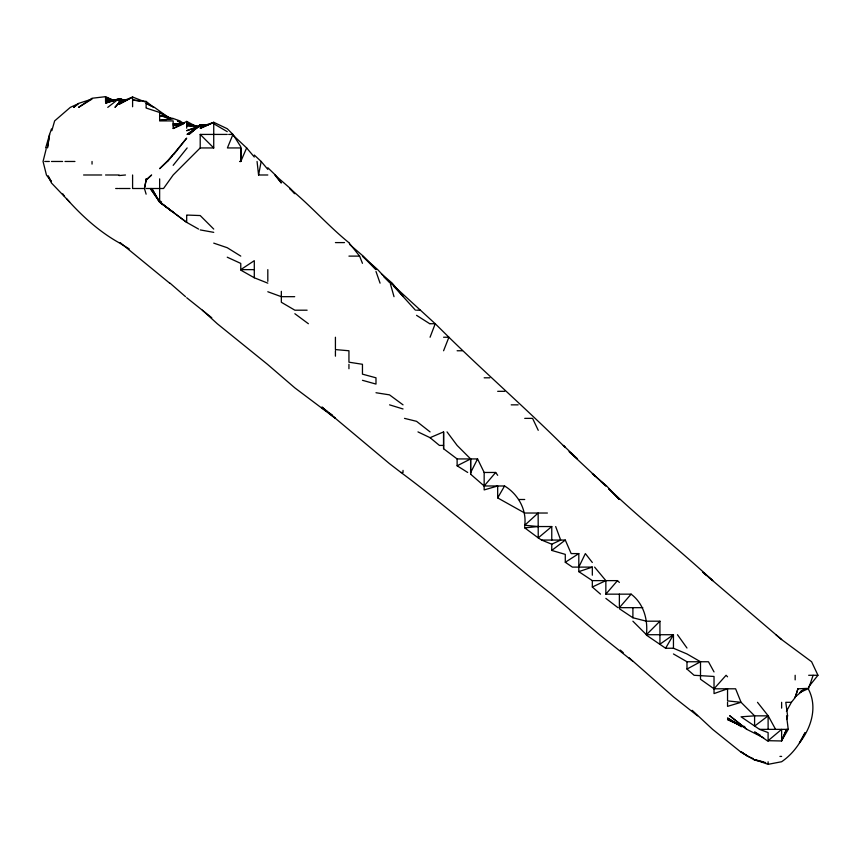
<?xml version="1.0" encoding="UTF-8"?>
<svg xmlns="http://www.w3.org/2000/svg" width="861" height="861" viewBox="0 0 861 861"><rect width="100%" height="100%" fill="white"/><g stroke="black" fill="none" stroke-linecap="round" stroke-linejoin="round"><path stroke-width="1.29" d="M233.148 135.285L246.644 147.941L240.768 161.47L239.702 161.47L240.768 161.427L241.274 147.941M551.761 540.062L551.761 526.545L538.243 526.545L524.726 525.253C526.878 509.658 517.848 493.891 504.557 485.981L484.162 485.981L470.633 474.196L470.633 458.935L457.116 445.417L447.031 431.899M547.392 513.027L524.726 513.027L497.68 497.906L497.68 485.981L484.162 489.92L484.162 472.463L477.564 458.935L457.116 458.935L443.587 448.732L443.587 431.899L430.07 437.679L417.972 431.899M267.814 174.987L258.58 174.987L261.174 161.47L254.296 155.045M46.128 149.168L43.05 161.47L46.44 174.987L51.466 181.736L48.259 176.107M786.631 719.527L787.589 715.846L785.792 702.318L791.399 702.318L795.155 697.55L797.932 688.8L808.673 688.337L813.128 675.282M51.821 130.7L54.641 120.906L70.301 107.377L78.512 103.632L73.648 107.377L78.512 103.406L92.041 99.069L78.512 107.377L92.041 98.262L105.559 96.669L113.448 100.35M795.155 697.55L797.932 688.8M51.466 128.956L49.572 134.424L47.441 147.941L49.604 134.424L45.676 147.941L46.44 147.941M430.07 337.243L435.225 323.725L390.872 283.161M443.587 350.761L448.904 337.243L435.225 323.725L430.07 323.725M781.627 740.977L781.627 729.364L768.109 740.686L781.627 740.977L786.502 729.364L781.627 740.632L788.235 729.364L786.534 715.846L787.589 715.846M578.807 567.108L585.362 553.591L592.325 562.491M470.709 472.463L477.564 458.935M786.427 711.337L791.399 702.318M497.68 497.906L504.557 485.981M646.417 635.138L665.607 648.236L673.453 634.718L646.417 634.718L632.9 621.19M187.149 147.941L173.169 165.334M808.673 686.863L817.95 675.282L811.611 661.754L781.627 639.562L703.415 572.716M173.933 154.302L186.686 138.147L167.421 161.47L159.64 168.691L172.34 156.099M484.162 485.981L495.688 472.463L497.68 475.315M167.4 161.47L173.169 154.732M619.371 608.727L632.9 617.767L646.417 621.19L659.935 621.19L646.417 634.718C648.085 619.554 643.684 603.626 631.124 594.155L605.853 594.155L617.498 580.626L619.371 582.456M642.801 607.672L619.371 607.672L631.124 594.155M122.768 101.792L119.076 102.76L114.965 107.377L119.076 102.394L132.594 97.132L119.076 104.256L132.594 97.013L144.896 101.856M665.607 648.236L673.453 648.236L686.981 653.951L700.499 661.754L700.499 679.243L714.027 688.8L726.092 675.282L727.545 676.8M227.25 134.424L200.204 134.424L200.204 147.941L173.169 174.987L163.525 188.505L146.122 188.505M524.726 525.253L538.147 513.027L538.243 537.888L541.634 540.062L551.761 544.206L560.672 540.062L555.679 526.545M551.761 526.545L538.243 537.888L524.726 527.847L524.726 526.545M200.204 125.082L189 134.424L200.204 124.823L206.349 125.308M795.155 696.947L805.143 688.8M107.743 107.377L119.076 98.606L125.222 100.382M592.325 575.202L592.325 567.108L572.382 567.108L565.29 562.265L565.29 554.376L551.761 550.437L565.29 540.062L571.166 553.591L578.807 553.591L578.807 571.639L592.325 580.626L617.498 580.626M227.25 257.202L240.768 263.423L240.768 269.633L254.296 260.679L254.296 277.769L267.814 283.161M193.639 130.119L187.074 134.424L200.204 124.91L200.204 126.761L207.576 125.006M195.824 128.687L199.106 126.535M565.29 562.265L578.807 553.591M800.698 691.329L804.034 689.435M775.589 729.364L768.216 715.846L754.591 715.846L741.063 702.318L727.545 700.897L727.545 688.8L714.027 693.589L714.027 676.466L694.095 675.282L686.981 669.051L700.499 661.754M159.64 120.906L173.169 120.906L173.169 128.515L186.686 121.401L195.695 126.18M457.116 458.935L457.116 465.79L470.633 458.935L470.633 474.196M600.504 594.155L592.325 587.019L605.853 580.626L594.607 567.108M240.768 146.725L232.954 134.424L227.25 128.73L213.732 122.284L200.204 128.364L212.495 123.005M799.858 692.416L808.102 688.8M173.169 128.515L181.768 124.759M200.204 125.577L186.686 130.689L198.977 126.718M123.995 100.425L119.076 98.606L105.559 103.126L119.076 99.187L105.559 101.62L105.559 96.669M578.807 571.639L592.325 567.108M200.204 126.761L213.732 122.466M119.076 102.534L122.768 101.63M207.576 124.899L200.204 126.535L205.122 125.964M183.006 123.693L173.169 125.76L184.232 123.188L173.169 124.414M146.122 108.034L159.64 112.468L159.64 120.443L173.169 118.506L179.927 120.906L183.791 123.597M159.64 120.443L173.169 118.506M105.559 101.62L112.931 100.64M524.726 527.847L538.243 526.545M125.491 174.987L119.076 175.569L119.076 174.987L105.559 174.987M116.622 100.027L105.559 100.931L112.931 101.114M207.576 125.168L200.204 125.405L203.896 125.545M739.836 724.962L727.545 719.548L741.063 725.866L727.545 718.02L741.063 726.566L744.754 726.458M228.703 134.424L232.954 134.424L227.412 147.941L240.768 147.941L240.768 161.47M200.204 147.941L213.732 147.941L213.732 122.284M44.74 161.47L49.335 161.47M51.466 161.47L62.595 161.47M64.995 161.47L74.939 161.47M83.582 174.987L101.663 174.987M115.675 188.505L118.387 188.505M119.076 188.505L130.022 188.505M335.424 242.598L344.497 242.598M348.942 256.115L359.597 256.115L362.459 263.326M240.768 269.633L254.296 269.633M294.699 296.679L281.332 296.679L267.814 291.75M307.119 310.197L294.86 310.197L281.332 302.265L281.332 291.33M416.552 310.197L420.254 310.197M443.587 337.243L448.904 337.243C487.165 374.589 527.406 409.847 565.29 447.548L563.352 445.417L577.505 458.935L569.993 452.423M457.116 350.761L462.249 350.761M484.162 377.807L489.812 377.807M497.68 391.325L504.707 391.325M511.197 404.853L518.15 404.853M524.726 418.371L532.572 418.371L538.243 430.317M443.587 445.417L439.422 445.417L430.07 437.679M202.389 310.197L217.263 323.725L267.437 364.289L294.86 387.891L335.424 418.371L321.906 407.059L389.506 463.659L400.957 472.463L403.034 472.463L403.034 470.386M484.162 472.463L495.688 472.463M518.699 499.498L524.726 499.498M541.634 540.062L565.29 540.062M673.453 653.962L686.981 661.754L708.463 661.754L714.027 671.914M808.673 675.282L817.95 675.282M714.027 688.8L735.606 688.8L741.063 702.318L727.545 706.354L727.545 702.318M768.109 729.364L768.109 715.846L754.591 726.124L754.591 715.846L741.063 716.804L759.52 729.364L788.235 729.364M779.948 756.41L781.627 756.41M125.222 100.522L119.076 100.425L125.222 100.909M200.204 126.104L186.686 125.609L191.605 126.115M186.686 215.046L200.204 215.551L213.732 229.069M170.047 118.592L154.442 107.377L146.122 103.331L153.689 107.377L146.122 101.415L132.594 99.951L139.977 101.254M179.314 124.361L173.169 123.65L179.314 124.436M375.988 392.734L389.506 394.865L403.034 404.853M200.204 229.909L213.732 232.352M126.449 100.35L119.076 98.983L123.995 100.263M109.25 100.188L105.559 99.445L112.931 100.436L105.559 97.465L114.158 100.468M765.655 762.566L754.591 760.102L741.063 752.223L712.628 729.364L692.179 710.336M173.169 118.614L159.64 115.439L169.477 118.463M404.509 418.371L416.552 421.33L430.07 431.899M196.523 126.05L186.686 123.489L194.059 126.266M763.19 761.834L754.591 759.585L768.109 764.331L781.627 761.737C792.088 754.602 799.847 744.205 805.035 732.743L799.428 742.892C811.137 728.115 817.702 707.387 808.673 689.65M362.459 380.304L375.988 384.081L375.988 377.807L362.459 374.158L362.459 364.289L348.942 362.19L348.942 350.761L335.424 349.588L335.424 337.243M389.581 404.853L403.034 408.975M213.732 243.125L227.25 247.72L240.768 256.115M759.52 729.364L768.109 732.571L768.109 741.321L754.591 731.968L760.22 735.251M748.015 756.41L741.063 751.771L748.015 756.41L753.493 758.692M763.599 737.802L746.853 729.364L729.837 715.846L746.853 729.364M119.076 98.606L122.456 100.22L119.076 98.574L119.076 102.76M183.242 123.704L177.506 120.906L183.242 123.844M170.909 118.409L159.64 112.468L166.41 116.687M198.557 229.069L186.686 222.375L159.64 202.034L150.341 188.505L159.64 201.851M240.768 270.117L254.296 277.769M213.732 123.747L227.25 131.658M129.215 248.883L118.796 242.598C98.821 231.351 81.72 215.756 66.545 198.708M457.116 465.79L467.695 472.463M416.552 315.341L429.736 323.725M321.906 407.996L327.105 411.493M329.182 412.903L332.303 415.002M161.631 202.034L159.64 200.591L159.64 178.862M159.64 202.174L186.686 222.375L186.686 215.551M294.86 313.716L308.378 323.725M400.957 472.463C452.789 510.96 500.79 554.301 551.535 594.155L599.536 634.718L632.9 661.356M605.853 598.384L617.95 607.672M159.877 202.034L173.169 212.269L159.64 202.034L151.827 188.505L159.457 202.034M211.774 317.763L186.686 297.712M697.539 715.846L673.453 696.829L632.9 661.108M120.142 242.598L169.649 283.161M702.544 572.059L706.612 575.482M708.657 577.204L712.725 580.626C678.802 549.146 642.274 520.593 608.749 488.628M348.802 242.598C328.041 225.733 310.466 205.392 289.705 188.505L294.86 193.725L290.372 188.505L274.82 174.987L281.332 182.984L275.326 174.987L267.814 167.723M381.434 273.927L392.229 283.161L403.034 296.432L393.477 286.003M775.944 634.718L781.627 639.551M170.037 283.161L185.535 296.679M349.91 244.707L363.202 256.115L375.988 269.633L362.459 256.115L377.71 269.633L389.506 282.257L383.888 276.844M569.078 451.616L605.853 485.981L601.021 481.59M620.34 650.098L623.235 652.638M629.036 657.718L631.931 660.269M595.231 476.316L592.325 473.668L606.628 485.981L619.371 499.498L608.555 488.682M69.655 202.034L51.466 182.995L48.173 176.128M200.204 134.424L213.732 147.941M403.185 296.679L415.443 310.197M246.644 147.941L254.296 157.014M261.174 161.47L267.814 169.38M348.942 242.737L359.597 256.115M757.497 702.318L768.109 715.706M677.467 634.718L686.981 648.032M62.799 193.843L64.263 195.985M375.988 271.473L380.067 283.161M146.122 194.177L144.444 188.505L146.122 179.788L151.633 174.987L146.122 180.315L144.444 188.505L132.594 188.505L132.594 174.987M390.194 283.161L394.015 296.679M257.062 161.47L258.58 174.987M795.155 675.282L795.155 679.878M781.627 702.318L781.627 708.129M768.109 761.802L768.109 763.696M741.063 724.984L741.063 726.566M686.981 661.754L686.981 669.051M673.453 648.236L673.453 634.718L659.935 644.211L659.935 621.19M632.9 607.672L632.9 617.767M619.371 594.155L619.371 607.672M605.853 580.626L605.853 594.155M592.325 580.626L592.325 587.019M551.761 544.206L551.761 550.437M443.587 431.899L443.587 448.732M348.942 364.289L348.942 368.734M335.424 350.761L335.424 356.185M267.814 269.633L267.814 281.321M186.686 121.401L186.686 128.192M146.122 101.415L146.122 107.377M146.122 178.593L146.122 181.014M132.594 97.013L132.594 106.753M92.041 161.47L92.041 164.107"/></g></svg>
